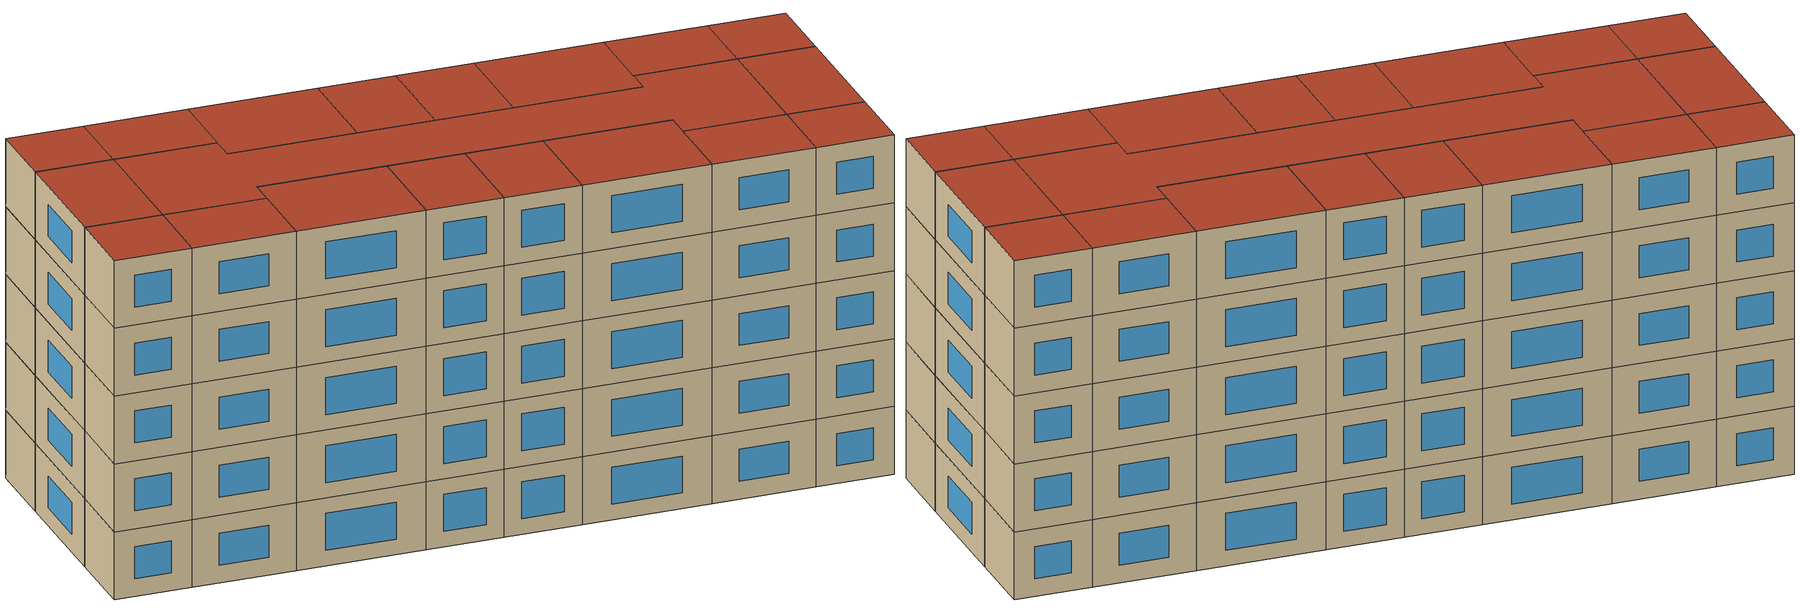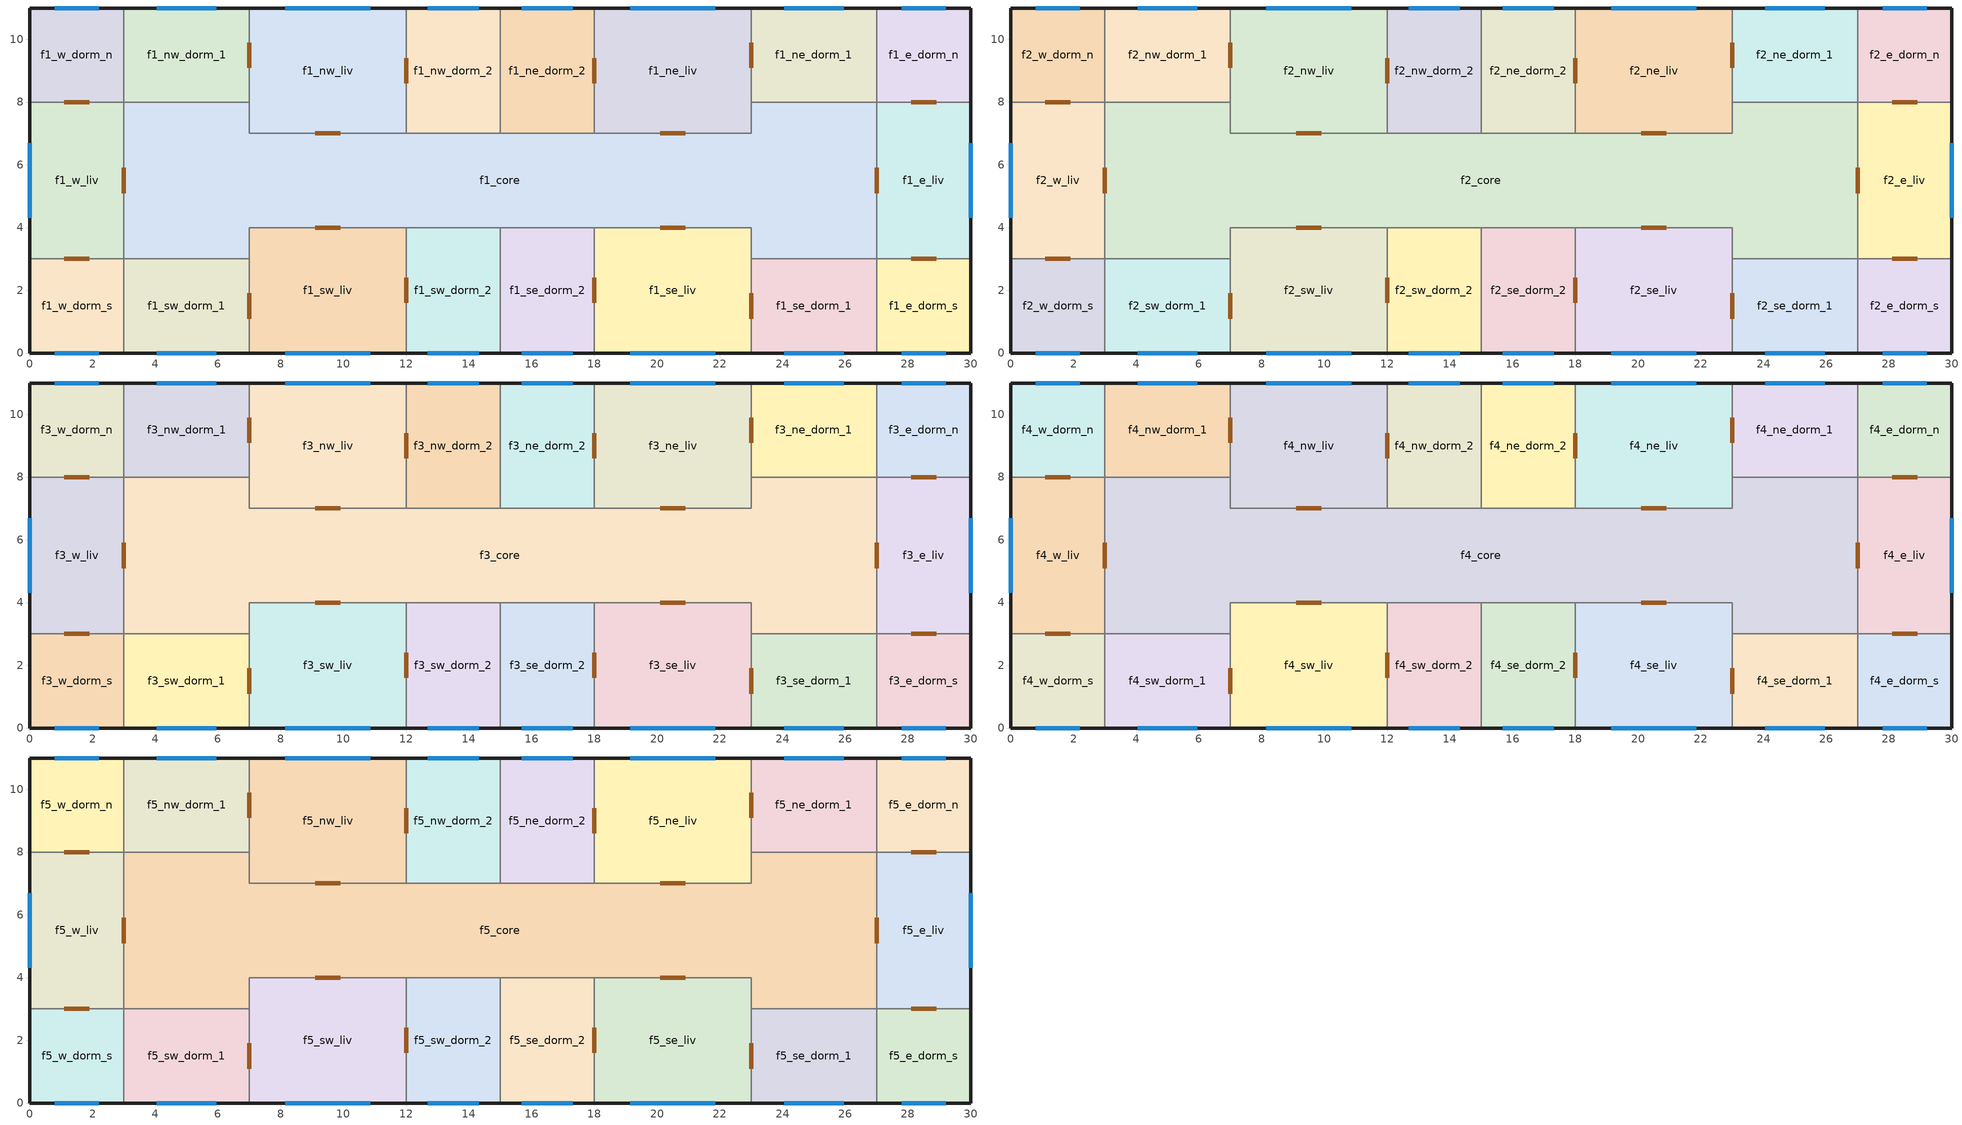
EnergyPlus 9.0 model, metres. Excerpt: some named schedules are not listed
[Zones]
f1_e_dorm_n
 floor othersideconditionsmodel (floor): 30,11 30,8 27,8 27,11 z0
 wall outside (ext_wall): 30,8 30,11 27,11 z0:2.7
 wall to f1_e_liv (int_wall): 27,8 30,8 z0:2.7
 wall to f1_ne_dorm_1 (int_wall): 27,11 27,8 z0:2.7
 window (simple_window): 29.2,11 27.8,11 z0.71:1.99
 door inside (door_3cm): 28.1,8 28.9,8 z0:2.1
f1_e_dorm_s
 floor othersideconditionsmodel (floor): 30,3 30,0 27,0 27,3 z0
 wall outside (ext_wall): 27,0 30,0 30,3 z0:2.7
 wall to f1_e_liv (int_wall): 30,3 27,3 z0:2.7
 wall to f1_se_dorm_1 (int_wall): 27,3 27,0 z0:2.7
 window (simple_window): 27.8,0 29.2,0 z0.71:1.99
 door inside (door_3cm): 28.9,3 28.1,3 z0:2.1
f1_e_liv
 floor othersideconditionsmodel (floor): 30,8 30,3 27,3 27,8 z0
 wall outside (ext_wall): 30,3 30,8 z0:2.7
 wall to f1_core (int_wall): 27,8 27,3 z0:2.7
 window (simple_window): 30,4.32 30,6.68 z0.71:1.99
 door inside (door_3cm): 27,5.9 27,5.1 z0:2.1
f1_ne_dorm_1
 floor othersideconditionsmodel (floor): 27,11 27,8 23,8 23,11 z0
 wall outside (ext_wall): 27,11 23,11 z0:2.7
 wall to f1_core (int_wall): 23,8 27,8 z0:2.7
 wall to f1_ne_liv (int_wall): 23,11 23,8 z0:2.7
 window (simple_window): 25.95,11 24.05,11 z0.71:1.99
 door inside (door_3cm): 23,9.9 23,9.1 z0:2.1
f1_ne_dorm_2
 floor othersideconditionsmodel (floor): 18,11 18,7 15,7 15,11 z0
 wall outside (ext_wall): 18,11 15,11 z0:2.7
 wall to f1_ne_liv (int_wall): 18,7 18,11 z0:2.7
 wall to f1_core (int_wall): 15,7 18,7 z0:2.7
 wall to f1_nw_dorm_2 (int_wall): 15,11 15,7 z0:2.7
 window (simple_window): 17.32,11 15.69,11 z0.61:2.08
 door inside (door_3cm): 18,8.6 18,9.4 z0:2.1
f1_ne_liv
 floor othersideconditionsmodel (floor): 23,11 23,7 18,7 18,11 z0
 wall outside (ext_wall): 23,11 18,11 z0:2.7
 wall to f1_core (int_wall): 18,7 23,7 23,8 z0:2.7
 window (simple_window): 21.86,11 19.14,11 z0.61:2.08
 door inside (door_3cm): 20.1,7 20.9,7 z0:2.1
f1_nw_dorm_2
 floor othersideconditionsmodel (floor): 15,11 15,7 12,7 12,11 z0
 wall outside (ext_wall): 15,11 12,11 z0:2.7
 wall to f1_core (int_wall): 12,7 15,7 z0:2.7
 wall to f1_nw_liv (int_wall): 12,11 12,7 z0:2.7
 window (simple_window): 14.31,11 12.69,11 z0.61:2.08
 door inside (door_3cm): 12,9.4 12,8.6 z0:2.1
f1_nw_dorm_1
 floor othersideconditionsmodel (floor): 7,11 7,8 3,8 3,11 z0
 wall outside (ext_wall): 7,11 3,11 z0:2.7
 wall to f1_nw_liv (int_wall): 7,8 7,11 z0:2.7
 wall to f1_core (int_wall): 3,8 7,8 z0:2.7
 wall to f1_w_dorm_n (int_wall): 3,11 3,8 z0:2.7
 window (simple_window): 5.95,11 4.05,11 z0.71:1.99
 door inside (door_3cm): 7,9.1 7,9.9 z0:2.1
f1_nw_liv
 floor othersideconditionsmodel (floor): 12,11 12,7 7,7 7,11 z0
 wall outside (ext_wall): 12,11 7,11 z0:2.7
 wall to f1_core (int_wall): 7,8 7,7 12,7 z0:2.7
 window (simple_window): 10.86,11 8.14,11 z0.61:2.08
 door inside (door_3cm): 9.1,7 9.9,7 z0:2.1
f1_se_dorm_1
 floor othersideconditionsmodel (floor): 27,3 27,0 23,0 23,3 z0
 wall outside (ext_wall): 23,0 27,0 z0:2.7
 wall to f1_core (int_wall): 27,3 23,3 z0:2.7
 wall to f1_se_liv (int_wall): 23,3 23,0 z0:2.7
 window (simple_window): 24.05,0 25.95,0 z0.71:1.99
 door inside (door_3cm): 23,1.9 23,1.1 z0:2.1
f1_se_dorm_2
 floor othersideconditionsmodel (floor): 18,4 18,0 15,0 15,4 z0
 wall outside (ext_wall): 15,0 18,0 z0:2.7
 wall to f1_se_liv (int_wall): 18,0 18,4 z0:2.7
 wall to f1_core (int_wall): 18,4 15,4 z0:2.7
 wall to f1_sw_dorm_2 (int_wall): 15,4 15,0 z0:2.7
 window (simple_window): 15.69,0 17.32,0 z0.61:2.08
 door inside (door_3cm): 18,1.6 18,2.4 z0:2.1
f1_se_liv
 floor othersideconditionsmodel (floor): 23,4 23,0 18,0 18,4 z0
 wall outside (ext_wall): 18,0 23,0 z0:2.7
 wall to f1_core (int_wall): 23,3 23,4 18,4 z0:2.7
 window (simple_window): 19.14,0 21.86,0 z0.61:2.08
 door inside (door_3cm): 20.9,4 20.1,4 z0:2.1
f1_sw_dorm_2
 floor othersideconditionsmodel (floor): 15,4 15,0 12,0 12,4 z0
 wall outside (ext_wall): 12,0 15,0 z0:2.7
 wall to f1_core (int_wall): 15,4 12,4 z0:2.7
 wall to f1_sw_liv (int_wall): 12,4 12,0 z0:2.7
 window (simple_window): 12.69,0 14.31,0 z0.61:2.08
 door inside (door_3cm): 12,2.4 12,1.6 z0:2.1
f1_sw_dorm_1
 floor othersideconditionsmodel (floor): 7,3 7,0 3,0 3,3 z0
 wall outside (ext_wall): 3,0 7,0 z0:2.7
 wall to f1_sw_liv (int_wall): 7,0 7,3 z0:2.7
 wall to f1_core (int_wall): 7,3 3,3 z0:2.7
 wall to f1_w_dorm_s (int_wall): 3,3 3,0 z0:2.7
 window (simple_window): 4.05,0 5.95,0 z0.71:1.99
 door inside (door_3cm): 7,1.1 7,1.9 z0:2.1
f1_sw_liv
 floor othersideconditionsmodel (floor): 12,4 12,0 7,0 7,4 z0
 wall outside (ext_wall): 7,0 12,0 z0:2.7
 wall to f1_core (int_wall): 12,4 7,4 7,3 z0:2.7
 window (simple_window): 8.14,0 10.86,0 z0.61:2.08
 door inside (door_3cm): 9.9,4 9.1,4 z0:2.1
f1_w_dorm_n
 floor othersideconditionsmodel (floor): 3,11 3,8 0,8 0,11 z0
 wall outside (ext_wall): 3,11 0,11 0,8 z0:2.7
 wall to f1_w_liv (int_wall): 0,8 3,8 z0:2.7
 window (simple_window): 2.21,11 0.8,11 z0.71:1.99
 door inside (door_3cm): 1.1,8 1.9,8 z0:2.1
f1_w_dorm_s
 floor othersideconditionsmodel (floor): 3,3 3,0 0,0 0,3 z0
 wall outside (ext_wall): 0,3 0,0 3,0 z0:2.7
 wall to f1_w_liv (int_wall): 3,3 0,3 z0:2.7
 window (simple_window): 0.8,0 2.21,0 z0.71:1.99
 door inside (door_3cm): 1.9,3 1.1,3 z0:2.1
f1_w_liv
 floor othersideconditionsmodel (floor): 3,8 3,3 0,3 0,8 z0
 wall outside (ext_wall): 0,8 0,3 z0:2.7
 wall to f1_core (int_wall): 3,3 3,8 z0:2.7
 window (simple_window): 0,6.68 0,4.32 z0.71:1.99
 door inside (door_3cm): 3,5.1 3,5.9 z0:2.1
f1_core
 floor othersideconditionsmodel (floor): 27,8 27,3 23,3 23,4 7,4 7,3 3,3 3,8 7,8 7,7 23,7 23,8 z0
f2_e_dorm_n
 floor to f1_e_dorm_n (floor): 30,11 30,8 27,8 27,11 z2.7
 wall outside (ext_wall): 30,8 30,11 27,11 z2.7:5.4
 wall to f2_e_liv (int_wall): 27,8 30,8 z2.7:5.4
 wall to f2_ne_dorm_1 (int_wall): 27,11 27,8 z2.7:5.4
 window (simple_window): 29.2,11 27.8,11 z3.42:4.69
 door inside (door_3cm): 28.1,8 28.9,8 z2.7:4.8
f2_e_dorm_s
 floor to f1_e_dorm_s (floor): 30,3 30,0 27,0 27,3 z2.7
 wall outside (ext_wall): 27,0 30,0 30,3 z2.7:5.4
 wall to f2_e_liv (int_wall): 30,3 27,3 z2.7:5.4
 wall to f2_se_dorm_1 (int_wall): 27,3 27,0 z2.7:5.4
 window (simple_window): 27.8,0 29.2,0 z3.42:4.69
 door inside (door_3cm): 28.9,3 28.1,3 z2.7:4.8
f2_e_liv
 floor to f1_e_liv (floor): 30,8 30,3 27,3 27,8 z2.7
 wall outside (ext_wall): 30,3 30,8 z2.7:5.4
 wall to f2_core (int_wall): 27,8 27,3 z2.7:5.4
 window (simple_window): 30,4.32 30,6.68 z3.42:4.69
 door inside (door_3cm): 27,5.9 27,5.1 z2.7:4.8
f2_ne_dorm_1
 floor to f1_ne_dorm_1 (floor): 27,11 27,8 23,8 23,11 z2.7
 wall outside (ext_wall): 27,11 23,11 z2.7:5.4
 wall to f2_core (int_wall): 23,8 27,8 z2.7:5.4
 wall to f2_ne_liv (int_wall): 23,11 23,8 z2.7:5.4
 window (simple_window): 25.95,11 24.05,11 z3.42:4.69
 door inside (door_3cm): 23,9.9 23,9.1 z2.7:4.8
f2_ne_dorm_2
 floor to f1_ne_dorm_2 (floor): 18,11 18,7 15,7 15,11 z2.7
 wall outside (ext_wall): 18,11 15,11 z2.7:5.4
 wall to f2_ne_liv (int_wall): 18,7 18,11 z2.7:5.4
 wall to f2_core (int_wall): 15,7 18,7 z2.7:5.4
 wall to f2_nw_dorm_2 (int_wall): 15,11 15,7 z2.7:5.4
 window (simple_window): 17.32,11 15.69,11 z3.32:4.79
 door inside (door_3cm): 18,8.6 18,9.4 z2.7:4.8
f2_ne_liv
 floor to f1_ne_liv (floor): 23,11 23,7 18,7 18,11 z2.7
 wall outside (ext_wall): 23,11 18,11 z2.7:5.4
 wall to f2_core (int_wall): 18,7 23,7 23,8 z2.7:5.4
 window (simple_window): 21.86,11 19.14,11 z3.32:4.79
 door inside (door_3cm): 20.1,7 20.9,7 z2.7:4.8
f2_nw_dorm_2
 floor to f1_nw_dorm_2 (floor): 15,11 15,7 12,7 12,11 z2.7
 wall outside (ext_wall): 15,11 12,11 z2.7:5.4
 wall to f2_core (int_wall): 12,7 15,7 z2.7:5.4
 wall to f2_nw_liv (int_wall): 12,11 12,7 z2.7:5.4
 window (simple_window): 14.31,11 12.69,11 z3.32:4.79
 door inside (door_3cm): 12,9.4 12,8.6 z2.7:4.8
f2_nw_dorm_1
 floor to f1_nw_dorm_1 (floor): 7,11 7,8 3,8 3,11 z2.7
 wall outside (ext_wall): 7,11 3,11 z2.7:5.4
 wall to f2_nw_liv (int_wall): 7,8 7,11 z2.7:5.4
 wall to f2_core (int_wall): 3,8 7,8 z2.7:5.4
 wall to f2_w_dorm_n (int_wall): 3,11 3,8 z2.7:5.4
 window (simple_window): 5.95,11 4.05,11 z3.42:4.69
 door inside (door_3cm): 7,9.1 7,9.9 z2.7:4.8
f2_nw_liv
 floor to f1_nw_liv (floor): 12,11 12,7 7,7 7,11 z2.7
 wall outside (ext_wall): 12,11 7,11 z2.7:5.4
 wall to f2_core (int_wall): 7,8 7,7 12,7 z2.7:5.4
 window (simple_window): 10.86,11 8.14,11 z3.32:4.79
 door inside (door_3cm): 9.1,7 9.9,7 z2.7:4.8
f2_se_dorm_1
 floor to f1_se_dorm_1 (floor): 27,3 27,0 23,0 23,3 z2.7
 wall outside (ext_wall): 23,0 27,0 z2.7:5.4
 wall to f2_core (int_wall): 27,3 23,3 z2.7:5.4
 wall to f2_se_liv (int_wall): 23,3 23,0 z2.7:5.4
 window (simple_window): 24.05,0 25.95,0 z3.42:4.69
 door inside (door_3cm): 23,1.9 23,1.1 z2.7:4.8
f2_se_dorm_2
 floor to f1_se_dorm_2 (floor): 18,4 18,0 15,0 15,4 z2.7
 wall outside (ext_wall): 15,0 18,0 z2.7:5.4
 wall to f2_se_liv (int_wall): 18,0 18,4 z2.7:5.4
 wall to f2_core (int_wall): 18,4 15,4 z2.7:5.4
 wall to f2_sw_dorm_2 (int_wall): 15,4 15,0 z2.7:5.4
 window (simple_window): 15.69,0 17.32,0 z3.32:4.79
 door inside (door_3cm): 18,1.6 18,2.4 z2.7:4.8
f2_se_liv
 floor to f1_se_liv (floor): 23,4 23,0 18,0 18,4 z2.7
 wall outside (ext_wall): 18,0 23,0 z2.7:5.4
 wall to f2_core (int_wall): 23,3 23,4 18,4 z2.7:5.4
 window (simple_window): 19.14,0 21.86,0 z3.32:4.79
 door inside (door_3cm): 20.9,4 20.1,4 z2.7:4.8
f2_sw_dorm_2
 floor to f1_sw_dorm_2 (floor): 15,4 15,0 12,0 12,4 z2.7
 wall outside (ext_wall): 12,0 15,0 z2.7:5.4
 wall to f2_core (int_wall): 15,4 12,4 z2.7:5.4
 wall to f2_sw_liv (int_wall): 12,4 12,0 z2.7:5.4
 window (simple_window): 12.69,0 14.31,0 z3.32:4.79
 door inside (door_3cm): 12,2.4 12,1.6 z2.7:4.8
f2_sw_dorm_1
 floor to f1_sw_dorm_1 (floor): 7,3 7,0 3,0 3,3 z2.7
 wall outside (ext_wall): 3,0 7,0 z2.7:5.4
 wall to f2_sw_liv (int_wall): 7,0 7,3 z2.7:5.4
 wall to f2_core (int_wall): 7,3 3,3 z2.7:5.4
 wall to f2_w_dorm_s (int_wall): 3,3 3,0 z2.7:5.4
 window (simple_window): 4.05,0 5.95,0 z3.42:4.69
 door inside (door_3cm): 7,1.1 7,1.9 z2.7:4.8
f2_sw_liv
 floor to f1_sw_liv (floor): 12,4 12,0 7,0 7,4 z2.7
 wall outside (ext_wall): 7,0 12,0 z2.7:5.4
 wall to f2_core (int_wall): 12,4 7,4 7,3 z2.7:5.4
 window (simple_window): 8.14,0 10.86,0 z3.32:4.79
 door inside (door_3cm): 9.9,4 9.1,4 z2.7:4.8
f2_w_dorm_n
 floor to f1_w_dorm_n (floor): 3,11 3,8 0,8 0,11 z2.7
 wall outside (ext_wall): 3,11 0,11 0,8 z2.7:5.4
 wall to f2_w_liv (int_wall): 0,8 3,8 z2.7:5.4
 window (simple_window): 2.21,11 0.8,11 z3.42:4.69
 door inside (door_3cm): 1.1,8 1.9,8 z2.7:4.8
f2_w_dorm_s
 floor to f1_w_dorm_s (floor): 3,3 3,0 0,0 0,3 z2.7
 wall outside (ext_wall): 0,3 0,0 3,0 z2.7:5.4
 wall to f2_w_liv (int_wall): 3,3 0,3 z2.7:5.4
 window (simple_window): 0.8,0 2.21,0 z3.42:4.69
 door inside (door_3cm): 1.9,3 1.1,3 z2.7:4.8
f2_w_liv
 floor to f1_w_liv (floor): 3,8 3,3 0,3 0,8 z2.7
 wall outside (ext_wall): 0,8 0,3 z2.7:5.4
 wall to f2_core (int_wall): 3,3 3,8 z2.7:5.4
 window (simple_window): 0,6.68 0,4.32 z3.42:4.69
 door inside (door_3cm): 3,5.1 3,5.9 z2.7:4.8
f2_core
 floor to f1_core (floor): 27,8 27,3 23,3 23,4 7,4 7,3 3,3 3,8 7,8 7,7 23,7 23,8 z2.7
f3_e_dorm_n
 floor to f2_e_dorm_n (floor): 30,11 30,8 27,8 27,11 z5.4
 wall outside (ext_wall): 30,8 30,11 27,11 z5.4:8.1
 wall to f3_e_liv (int_wall): 27,8 30,8 z5.4:8.1
 wall to f3_ne_dorm_1 (int_wall): 27,11 27,8 z5.4:8.1
 window (simple_window): 29.2,11 27.8,11 z6.12:7.39
 door inside (door_3cm): 28.1,8 28.9,8 z5.4:7.5
f3_e_dorm_s
 floor to f2_e_dorm_s (floor): 30,3 30,0 27,0 27,3 z5.4
 wall outside (ext_wall): 27,0 30,0 30,3 z5.4:8.1
 wall to f3_e_liv (int_wall): 30,3 27,3 z5.4:8.1
 wall to f3_se_dorm_1 (int_wall): 27,3 27,0 z5.4:8.1
 window (simple_window): 27.8,0 29.2,0 z6.12:7.39
 door inside (door_3cm): 28.9,3 28.1,3 z5.4:7.5
f3_e_liv
 floor to f2_e_liv (floor): 30,8 30,3 27,3 27,8 z5.4
 wall outside (ext_wall): 30,3 30,8 z5.4:8.1
 wall to f3_core (int_wall): 27,8 27,3 z5.4:8.1
 window (simple_window): 30,4.32 30,6.68 z6.12:7.39
 door inside (door_3cm): 27,5.9 27,5.1 z5.4:7.5
f3_ne_dorm_1
 floor to f2_ne_dorm_1 (floor): 27,11 27,8 23,8 23,11 z5.4
 wall outside (ext_wall): 27,11 23,11 z5.4:8.1
 wall to f3_core (int_wall): 23,8 27,8 z5.4:8.1
 wall to f3_ne_liv (int_wall): 23,11 23,8 z5.4:8.1
 window (simple_window): 25.95,11 24.05,11 z6.12:7.39
 door inside (door_3cm): 23,9.9 23,9.1 z5.4:7.5
f3_ne_dorm_2
 floor to f2_ne_dorm_2 (floor): 18,11 18,7 15,7 15,11 z5.4
 wall outside (ext_wall): 18,11 15,11 z5.4:8.1
 wall to f3_ne_liv (int_wall): 18,7 18,11 z5.4:8.1
 wall to f3_core (int_wall): 15,7 18,7 z5.4:8.1
 wall to f3_nw_dorm_2 (int_wall): 15,11 15,7 z5.4:8.1
 window (simple_window): 17.32,11 15.69,11 z6.02:7.49
 door inside (door_3cm): 18,8.6 18,9.4 z5.4:7.5
f3_ne_liv
 floor to f2_ne_liv (floor): 23,11 23,7 18,7 18,11 z5.4
 wall outside (ext_wall): 23,11 18,11 z5.4:8.1
 wall to f3_core (int_wall): 18,7 23,7 23,8 z5.4:8.1
 window (simple_window): 21.86,11 19.14,11 z6.02:7.49
 door inside (door_3cm): 20.1,7 20.9,7 z5.4:7.5
f3_nw_dorm_2
 floor to f2_nw_dorm_2 (floor): 15,11 15,7 12,7 12,11 z5.4
 wall outside (ext_wall): 15,11 12,11 z5.4:8.1
 wall to f3_core (int_wall): 12,7 15,7 z5.4:8.1
 wall to f3_nw_liv (int_wall): 12,11 12,7 z5.4:8.1
 window (simple_window): 14.31,11 12.69,11 z6.02:7.49
 door inside (door_3cm): 12,9.4 12,8.6 z5.4:7.5
f3_nw_dorm_1
 floor to f2_nw_dorm_1 (floor): 7,11 7,8 3,8 3,11 z5.4
 wall outside (ext_wall): 7,11 3,11 z5.4:8.1
 wall to f3_nw_liv (int_wall): 7,8 7,11 z5.4:8.1
 wall to f3_core (int_wall): 3,8 7,8 z5.4:8.1
 wall to f3_w_dorm_n (int_wall): 3,11 3,8 z5.4:8.1
 window (simple_window): 5.95,11 4.05,11 z6.12:7.39
 door inside (door_3cm): 7,9.1 7,9.9 z5.4:7.5
f3_nw_liv
 floor to f2_nw_liv (floor): 12,11 12,7 7,7 7,11 z5.4
 wall outside (ext_wall): 12,11 7,11 z5.4:8.1
 wall to f3_core (int_wall): 7,8 7,7 12,7 z5.4:8.1
 window (simple_window): 10.86,11 8.14,11 z6.02:7.49
 door inside (door_3cm): 9.1,7 9.9,7 z5.4:7.5
f3_se_dorm_1
 floor to f2_se_dorm_1 (floor): 27,3 27,0 23,0 23,3 z5.4
 wall outside (ext_wall): 23,0 27,0 z5.4:8.1
 wall to f3_core (int_wall): 27,3 23,3 z5.4:8.1
 wall to f3_se_liv (int_wall): 23,3 23,0 z5.4:8.1
 window (simple_window): 24.05,0 25.95,0 z6.12:7.39
 door inside (door_3cm): 23,1.9 23,1.1 z5.4:7.5
f3_se_dorm_2
 floor to f2_se_dorm_2 (floor): 18,4 18,0 15,0 15,4 z5.4
 wall outside (ext_wall): 15,0 18,0 z5.4:8.1
 wall to f3_se_liv (int_wall): 18,0 18,4 z5.4:8.1
 wall to f3_core (int_wall): 18,4 15,4 z5.4:8.1
 wall to f3_sw_dorm_2 (int_wall): 15,4 15,0 z5.4:8.1
 window (simple_window): 15.69,0 17.32,0 z6.02:7.49
 door inside (door_3cm): 18,1.6 18,2.4 z5.4:7.5
f3_se_liv
 floor to f2_se_liv (floor): 23,4 23,0 18,0 18,4 z5.4
 wall outside (ext_wall): 18,0 23,0 z5.4:8.1
 wall to f3_core (int_wall): 23,3 23,4 18,4 z5.4:8.1
 window (simple_window): 19.14,0 21.86,0 z6.02:7.49
 door inside (door_3cm): 20.9,4 20.1,4 z5.4:7.5
f3_sw_dorm_2
 floor to f2_sw_dorm_2 (floor): 15,4 15,0 12,0 12,4 z5.4
 wall outside (ext_wall): 12,0 15,0 z5.4:8.1
 wall to f3_core (int_wall): 15,4 12,4 z5.4:8.1
 wall to f3_sw_liv (int_wall): 12,4 12,0 z5.4:8.1
 window (simple_window): 12.69,0 14.31,0 z6.02:7.49
 door inside (door_3cm): 12,2.4 12,1.6 z5.4:7.5
f3_sw_dorm_1
 floor to f2_sw_dorm_1 (floor): 7,3 7,0 3,0 3,3 z5.4
 wall outside (ext_wall): 3,0 7,0 z5.4:8.1
 wall to f3_sw_liv (int_wall): 7,0 7,3 z5.4:8.1
 wall to f3_core (int_wall): 7,3 3,3 z5.4:8.1
 wall to f3_w_dorm_s (int_wall): 3,3 3,0 z5.4:8.1
 window (simple_window): 4.05,0 5.95,0 z6.12:7.39
 door inside (door_3cm): 7,1.1 7,1.9 z5.4:7.5
f3_sw_liv
 floor to f2_sw_liv (floor): 12,4 12,0 7,0 7,4 z5.4
 wall outside (ext_wall): 7,0 12,0 z5.4:8.1
 wall to f3_core (int_wall): 12,4 7,4 7,3 z5.4:8.1
 window (simple_window): 8.14,0 10.86,0 z6.02:7.49
 door inside (door_3cm): 9.9,4 9.1,4 z5.4:7.5
f3_w_dorm_n
 floor to f2_w_dorm_n (floor): 3,11 3,8 0,8 0,11 z5.4
 wall outside (ext_wall): 3,11 0,11 0,8 z5.4:8.1
 wall to f3_w_liv (int_wall): 0,8 3,8 z5.4:8.1
 window (simple_window): 2.21,11 0.8,11 z6.12:7.39
 door inside (door_3cm): 1.1,8 1.9,8 z5.4:7.5
f3_w_dorm_s
 floor to f2_w_dorm_s (floor): 3,3 3,0 0,0 0,3 z5.4
 wall outside (ext_wall): 0,3 0,0 3,0 z5.4:8.1
 wall to f3_w_liv (int_wall): 3,3 0,3 z5.4:8.1
 window (simple_window): 0.8,0 2.21,0 z6.12:7.39
 door inside (door_3cm): 1.9,3 1.1,3 z5.4:7.5
f3_w_liv
 floor to f2_w_liv (floor): 3,8 3,3 0,3 0,8 z5.4
 wall outside (ext_wall): 0,8 0,3 z5.4:8.1
 wall to f3_core (int_wall): 3,3 3,8 z5.4:8.1
 window (simple_window): 0,6.68 0,4.32 z6.12:7.39
 door inside (door_3cm): 3,5.1 3,5.9 z5.4:7.5
f3_core
 floor to f2_core (floor): 27,8 27,3 23,3 23,4 7,4 7,3 3,3 3,8 7,8 7,7 23,7 23,8 z5.4
f4_e_dorm_n
 floor to f3_e_dorm_n (floor): 30,11 30,8 27,8 27,11 z8.1
 wall outside (ext_wall): 30,8 30,11 27,11 z8.1:10.8
 wall to f4_e_liv (int_wall): 27,8 30,8 z8.1:10.8
 wall to f4_ne_dorm_1 (int_wall): 27,11 27,8 z8.1:10.8
 window (simple_window): 29.2,11 27.8,11 z8.81:10.08
 door inside (door_3cm): 28.1,8 28.9,8 z8.1:10.2
f4_e_dorm_s
 floor to f3_e_dorm_s (floor): 30,3 30,0 27,0 27,3 z8.1
 wall outside (ext_wall): 27,0 30,0 30,3 z8.1:10.8
 wall to f4_e_liv (int_wall): 30,3 27,3 z8.1:10.8
 wall to f4_se_dorm_1 (int_wall): 27,3 27,0 z8.1:10.8
 window (simple_window): 27.8,0 29.2,0 z8.81:10.08
 door inside (door_3cm): 28.9,3 28.1,3 z8.1:10.2
f4_e_liv
 floor to f3_e_liv (floor): 30,8 30,3 27,3 27,8 z8.1
 wall outside (ext_wall): 30,3 30,8 z8.1:10.8
 wall to f4_core (int_wall): 27,8 27,3 z8.1:10.8
 window (simple_window): 30,4.32 30,6.68 z8.81:10.08
 door inside (door_3cm): 27,5.9 27,5.1 z8.1:10.2
f4_ne_dorm_1
 floor to f3_ne_dorm_1 (floor): 27,11 27,8 23,8 23,11 z8.1
 wall outside (ext_wall): 27,11 23,11 z8.1:10.8
 wall to f4_core (int_wall): 23,8 27,8 z8.1:10.8
 wall to f4_ne_liv (int_wall): 23,11 23,8 z8.1:10.8
 window (simple_window): 25.95,11 24.05,11 z8.81:10.08
 door inside (door_3cm): 23,9.9 23,9.1 z8.1:10.2
f4_ne_dorm_2
 floor to f3_ne_dorm_2 (floor): 18,11 18,7 15,7 15,11 z8.1
 wall outside (ext_wall): 18,11 15,11 z8.1:10.8
 wall to f4_ne_liv (int_wall): 18,7 18,11 z8.1:10.8
 wall to f4_core (int_wall): 15,7 18,7 z8.1:10.8
 wall to f4_nw_dorm_2 (int_wall): 15,11 15,7 z8.1:10.8
 window (simple_window): 17.32,11 15.69,11 z8.71:10.18
 door inside (door_3cm): 18,8.6 18,9.4 z8.1:10.2
f4_ne_liv
 floor to f3_ne_liv (floor): 23,11 23,7 18,7 18,11 z8.1
 wall outside (ext_wall): 23,11 18,11 z8.1:10.8
 wall to f4_core (int_wall): 18,7 23,7 23,8 z8.1:10.8
 window (simple_window): 21.86,11 19.14,11 z8.71:10.18
 door inside (door_3cm): 20.1,7 20.9,7 z8.1:10.2
f4_nw_dorm_2
 floor to f3_nw_dorm_2 (floor): 15,11 15,7 12,7 12,11 z8.1
 wall outside (ext_wall): 15,11 12,11 z8.1:10.8
 wall to f4_core (int_wall): 12,7 15,7 z8.1:10.8
 wall to f4_nw_liv (int_wall): 12,11 12,7 z8.1:10.8
 window (simple_window): 14.31,11 12.69,11 z8.71:10.18
 door inside (door_3cm): 12,9.4 12,8.6 z8.1:10.2
f4_nw_dorm_1
 floor to f3_nw_dorm_1 (floor): 7,11 7,8 3,8 3,11 z8.1
 wall outside (ext_wall): 7,11 3,11 z8.1:10.8
 wall to f4_nw_liv (int_wall): 7,8 7,11 z8.1:10.8
 wall to f4_core (int_wall): 3,8 7,8 z8.1:10.8
 wall to f4_w_dorm_n (int_wall): 3,11 3,8 z8.1:10.8
 window (simple_window): 5.95,11 4.05,11 z8.81:10.08
 door inside (door_3cm): 7,9.1 7,9.9 z8.1:10.2
f4_nw_liv
 floor to f3_nw_liv (floor): 12,11 12,7 7,7 7,11 z8.1
 wall outside (ext_wall): 12,11 7,11 z8.1:10.8
 wall to f4_core (int_wall): 7,8 7,7 12,7 z8.1:10.8
 window (simple_window): 10.86,11 8.14,11 z8.71:10.18
 door inside (door_3cm): 9.1,7 9.9,7 z8.1:10.2
f4_se_dorm_1
 floor to f3_se_dorm_1 (floor): 27,3 27,0 23,0 23,3 z8.1
 wall outside (ext_wall): 23,0 27,0 z8.1:10.8
 wall to f4_core (int_wall): 27,3 23,3 z8.1:10.8
 wall to f4_se_liv (int_wall): 23,3 23,0 z8.1:10.8
 window (simple_window): 24.05,0 25.95,0 z8.81:10.08
 door inside (door_3cm): 23,1.9 23,1.1 z8.1:10.2
f4_se_dorm_2
 floor to f3_se_dorm_2 (floor): 18,4 18,0 15,0 15,4 z8.1
 wall outside (ext_wall): 15,0 18,0 z8.1:10.8
 wall to f4_se_liv (int_wall): 18,0 18,4 z8.1:10.8
 wall to f4_core (int_wall): 18,4 15,4 z8.1:10.8
 wall to f4_sw_dorm_2 (int_wall): 15,4 15,0 z8.1:10.8
 window (simple_window): 15.69,0 17.32,0 z8.71:10.18
 door inside (door_3cm): 18,1.6 18,2.4 z8.1:10.2
f4_se_liv
 floor to f3_se_liv (floor): 23,4 23,0 18,0 18,4 z8.1
 wall outside (ext_wall): 18,0 23,0 z8.1:10.8
 wall to f4_core (int_wall): 23,3 23,4 18,4 z8.1:10.8
 window (simple_window): 19.14,0 21.86,0 z8.71:10.18
 door inside (door_3cm): 20.9,4 20.1,4 z8.1:10.2
f4_sw_dorm_2
 floor to f3_sw_dorm_2 (floor): 15,4 15,0 12,0 12,4 z8.1
 wall outside (ext_wall): 12,0 15,0 z8.1:10.8
 wall to f4_core (int_wall): 15,4 12,4 z8.1:10.8
 wall to f4_sw_liv (int_wall): 12,4 12,0 z8.1:10.8
 window (simple_window): 12.69,0 14.31,0 z8.71:10.18
 door inside (door_3cm): 12,2.4 12,1.6 z8.1:10.2
f4_sw_dorm_1
 floor to f3_sw_dorm_1 (floor): 7,3 7,0 3,0 3,3 z8.1
 wall outside (ext_wall): 3,0 7,0 z8.1:10.8
 wall to f4_sw_liv (int_wall): 7,0 7,3 z8.1:10.8
 wall to f4_core (int_wall): 7,3 3,3 z8.1:10.8
 wall to f4_w_dorm_s (int_wall): 3,3 3,0 z8.1:10.8
 window (simple_window): 4.05,0 5.95,0 z8.81:10.08
 door inside (door_3cm): 7,1.1 7,1.9 z8.1:10.2
f4_sw_liv
 floor to f3_sw_liv (floor): 12,4 12,0 7,0 7,4 z8.1
 wall outside (ext_wall): 7,0 12,0 z8.1:10.8
 wall to f4_core (int_wall): 12,4 7,4 7,3 z8.1:10.8
 window (simple_window): 8.14,0 10.86,0 z8.71:10.18
 door inside (door_3cm): 9.9,4 9.1,4 z8.1:10.2
f4_w_dorm_n
 floor to f3_w_dorm_n (floor): 3,11 3,8 0,8 0,11 z8.1
 wall outside (ext_wall): 3,11 0,11 0,8 z8.1:10.8
 wall to f4_w_liv (int_wall): 0,8 3,8 z8.1:10.8
 window (simple_window): 2.21,11 0.8,11 z8.81:10.08
 door inside (door_3cm): 1.1,8 1.9,8 z8.1:10.2
f4_w_dorm_s
 floor to f3_w_dorm_s (floor): 3,3 3,0 0,0 0,3 z8.1
 wall outside (ext_wall): 0,3 0,0 3,0 z8.1:10.8
 wall to f4_w_liv (int_wall): 3,3 0,3 z8.1:10.8
 window (simple_window): 0.8,0 2.21,0 z8.81:10.08
 door inside (door_3cm): 1.9,3 1.1,3 z8.1:10.2
f4_w_liv
 floor to f3_w_liv (floor): 3,8 3,3 0,3 0,8 z8.1
 wall outside (ext_wall): 0,8 0,3 z8.1:10.8
 wall to f4_core (int_wall): 3,3 3,8 z8.1:10.8
 window (simple_window): 0,6.68 0,4.32 z8.81:10.08
 door inside (door_3cm): 3,5.1 3,5.9 z8.1:10.2
f4_core
 floor to f3_core (floor): 27,8 27,3 23,3 23,4 7,4 7,3 3,3 3,8 7,8 7,7 23,7 23,8 z8.1
f5_e_dorm_n
 floor to f4_e_dorm_n (floor): 30,11 30,8 27,8 27,11 z10.8
 wall outside (ext_wall): 30,8 30,11 27,11 z10.8:13.5
 wall to f5_e_liv (int_wall): 27,8 30,8 z10.8:13.5
 wall to f5_ne_dorm_1 (int_wall): 27,11 27,8 z10.8:13.5
 window (simple_window): 29.2,11 27.8,11 z11.52:12.79
 door inside (door_3cm): 28.1,8 28.9,8 z10.8:12.9
 roof outside (roof): 27,11 27,8 30,8 30,11 z13.5
f5_e_dorm_s
 floor to f4_e_dorm_s (floor): 30,3 30,0 27,0 27,3 z10.8
 wall outside (ext_wall): 27,0 30,0 30,3 z10.8:13.5
 wall to f5_e_liv (int_wall): 30,3 27,3 z10.8:13.5
 wall to f5_se_dorm_1 (int_wall): 27,3 27,0 z10.8:13.5
 window (simple_window): 27.8,0 29.2,0 z11.52:12.79
 door inside (door_3cm): 28.9,3 28.1,3 z10.8:12.9
 roof outside (roof): 27,3 27,0 30,0 30,3 z13.5
f5_e_liv
 floor to f4_e_liv (floor): 30,8 30,3 27,3 27,8 z10.8
 wall outside (ext_wall): 30,3 30,8 z10.8:13.5
 wall to f5_core (int_wall): 27,8 27,3 z10.8:13.5
 window (simple_window): 30,4.32 30,6.68 z11.52:12.79
 door inside (door_3cm): 27,5.9 27,5.1 z10.8:12.9
 roof outside (roof): 27,8 27,3 30,3 30,8 z13.5
f5_ne_dorm_1
 floor to f4_ne_dorm_1 (floor): 27,11 27,8 23,8 23,11 z10.8
 wall outside (ext_wall): 27,11 23,11 z10.8:13.5
 wall to f5_core (int_wall): 23,8 27,8 z10.8:13.5
 wall to f5_ne_liv (int_wall): 23,11 23,8 z10.8:13.5
 window (simple_window): 25.95,11 24.05,11 z11.52:12.79
 door inside (door_3cm): 23,9.9 23,9.1 z10.8:12.9
 roof outside (roof): 23,11 23,8 27,8 27,11 z13.5
f5_ne_dorm_2
 floor to f4_ne_dorm_2 (floor): 18,11 18,7 15,7 15,11 z10.8
 wall outside (ext_wall): 18,11 15,11 z10.8:13.5
 wall to f5_ne_liv (int_wall): 18,7 18,11 z10.8:13.5
 wall to f5_core (int_wall): 15,7 18,7 z10.8:13.5
 wall to f5_nw_dorm_2 (int_wall): 15,11 15,7 z10.8:13.5
 window (simple_window): 17.32,11 15.69,11 z11.42:12.89
 door inside (door_3cm): 18,8.6 18,9.4 z10.8:12.9
 roof outside (roof): 15,11 15,7 18,7 18,11 z13.5
f5_ne_liv
 floor to f4_ne_liv (floor): 23,11 23,7 18,7 18,11 z10.8
 wall outside (ext_wall): 23,11 18,11 z10.8:13.5
 wall to f5_core (int_wall): 18,7 23,7 23,8 z10.8:13.5
 window (simple_window): 21.86,11 19.14,11 z11.42:12.89
 door inside (door_3cm): 20.1,7 20.9,7 z10.8:12.9
 roof outside (roof): 18,11 18,7 23,7 23,11 z13.5
f5_nw_dorm_2
 floor to f4_nw_dorm_2 (floor): 15,11 15,7 12,7 12,11 z10.8
 wall outside (ext_wall): 15,11 12,11 z10.8:13.5
 wall to f5_core (int_wall): 12,7 15,7 z10.8:13.5
 wall to f5_nw_liv (int_wall): 12,11 12,7 z10.8:13.5
 window (simple_window): 14.31,11 12.69,11 z11.42:12.89
 door inside (door_3cm): 12,9.4 12,8.6 z10.8:12.9
 roof outside (roof): 12,11 12,7 15,7 15,11 z13.5
f5_nw_dorm_1
 floor to f4_nw_dorm_1 (floor): 7,11 7,8 3,8 3,11 z10.8
 wall outside (ext_wall): 7,11 3,11 z10.8:13.5
 wall to f5_nw_liv (int_wall): 7,8 7,11 z10.8:13.5
 wall to f5_core (int_wall): 3,8 7,8 z10.8:13.5
 wall to f5_w_dorm_n (int_wall): 3,11 3,8 z10.8:13.5
 window (simple_window): 5.95,11 4.05,11 z11.52:12.79
 door inside (door_3cm): 7,9.1 7,9.9 z10.8:12.9
 roof outside (roof): 3,11 3,8 7,8 7,11 z13.5
f5_nw_liv
 floor to f4_nw_liv (floor): 12,11 12,7 7,7 7,11 z10.8
 wall outside (ext_wall): 12,11 7,11 z10.8:13.5
 wall to f5_core (int_wall): 7,8 7,7 12,7 z10.8:13.5
 window (simple_window): 10.86,11 8.14,11 z11.42:12.89
 door inside (door_3cm): 9.1,7 9.9,7 z10.8:12.9
 roof outside (roof): 7,11 7,7 12,7 12,11 z13.5
f5_se_dorm_1
 floor to f4_se_dorm_1 (floor): 27,3 27,0 23,0 23,3 z10.8
 wall outside (ext_wall): 23,0 27,0 z10.8:13.5
 wall to f5_core (int_wall): 27,3 23,3 z10.8:13.5
 wall to f5_se_liv (int_wall): 23,3 23,0 z10.8:13.5
 window (simple_window): 24.05,0 25.95,0 z11.52:12.79
 door inside (door_3cm): 23,1.9 23,1.1 z10.8:12.9
 roof outside (roof): 23,3 23,0 27,0 27,3 z13.5
f5_se_dorm_2
 floor to f4_se_dorm_2 (floor): 18,4 18,0 15,0 15,4 z10.8
 wall outside (ext_wall): 15,0 18,0 z10.8:13.5
 wall to f5_se_liv (int_wall): 18,0 18,4 z10.8:13.5
 wall to f5_core (int_wall): 18,4 15,4 z10.8:13.5
 wall to f5_sw_dorm_2 (int_wall): 15,4 15,0 z10.8:13.5
 window (simple_window): 15.69,0 17.32,0 z11.42:12.89
 door inside (door_3cm): 18,1.6 18,2.4 z10.8:12.9
 roof outside (roof): 15,4 15,0 18,0 18,4 z13.5
f5_se_liv
 floor to f4_se_liv (floor): 23,4 23,0 18,0 18,4 z10.8
 wall outside (ext_wall): 18,0 23,0 z10.8:13.5
 wall to f5_core (int_wall): 23,3 23,4 18,4 z10.8:13.5
 window (simple_window): 19.14,0 21.86,0 z11.42:12.89
 door inside (door_3cm): 20.9,4 20.1,4 z10.8:12.9
 roof outside (roof): 18,4 18,0 23,0 23,4 z13.5
f5_sw_dorm_2
 floor to f4_sw_dorm_2 (floor): 15,4 15,0 12,0 12,4 z10.8
 wall outside (ext_wall): 12,0 15,0 z10.8:13.5
 wall to f5_core (int_wall): 15,4 12,4 z10.8:13.5
 wall to f5_sw_liv (int_wall): 12,4 12,0 z10.8:13.5
 window (simple_window): 12.69,0 14.31,0 z11.42:12.89
 door inside (door_3cm): 12,2.4 12,1.6 z10.8:12.9
 roof outside (roof): 12,4 12,0 15,0 15,4 z13.5
f5_sw_dorm_1
 floor to f4_sw_dorm_1 (floor): 7,3 7,0 3,0 3,3 z10.8
 wall outside (ext_wall): 3,0 7,0 z10.8:13.5
 wall to f5_sw_liv (int_wall): 7,0 7,3 z10.8:13.5
 wall to f5_core (int_wall): 7,3 3,3 z10.8:13.5
 wall to f5_w_dorm_s (int_wall): 3,3 3,0 z10.8:13.5
 window (simple_window): 4.05,0 5.95,0 z11.52:12.79
 door inside (door_3cm): 7,1.1 7,1.9 z10.8:12.9
 roof outside (roof): 3,3 3,0 7,0 7,3 z13.5
f5_sw_liv
 floor to f4_sw_liv (floor): 12,4 12,0 7,0 7,4 z10.8
 wall outside (ext_wall): 7,0 12,0 z10.8:13.5
 wall to f5_core (int_wall): 12,4 7,4 7,3 z10.8:13.5
 window (simple_window): 8.14,0 10.86,0 z11.42:12.89
 door inside (door_3cm): 9.9,4 9.1,4 z10.8:12.9
 roof outside (roof): 7,4 7,0 12,0 12,4 z13.5
f5_w_dorm_n
 floor to f4_w_dorm_n (floor): 3,11 3,8 0,8 0,11 z10.8
 wall outside (ext_wall): 3,11 0,11 0,8 z10.8:13.5
 wall to f5_w_liv (int_wall): 0,8 3,8 z10.8:13.5
 window (simple_window): 2.21,11 0.8,11 z11.52:12.79
 door inside (door_3cm): 1.1,8 1.9,8 z10.8:12.9
 roof outside (roof): 0,11 0,8 3,8 3,11 z13.5
f5_w_dorm_s
 floor to f4_w_dorm_s (floor): 3,3 3,0 0,0 0,3 z10.8
 wall outside (ext_wall): 0,3 0,0 3,0 z10.8:13.5
 wall to f5_w_liv (int_wall): 3,3 0,3 z10.8:13.5
 window (simple_window): 0.8,0 2.21,0 z11.52:12.79
 door inside (door_3cm): 1.9,3 1.1,3 z10.8:12.9
 roof outside (roof): 0,3 0,0 3,0 3,3 z13.5
f5_w_liv
 floor to f4_w_liv (floor): 3,8 3,3 0,3 0,8 z10.8
 wall outside (ext_wall): 0,8 0,3 z10.8:13.5
 wall to f5_core (int_wall): 3,3 3,8 z10.8:13.5
 window (simple_window): 0,6.68 0,4.32 z11.52:12.79
 door inside (door_3cm): 3,5.1 3,5.9 z10.8:12.9
 roof outside (roof): 0,8 0,3 3,3 3,8 z13.5
f5_core
 floor to f4_core (floor): 27,8 27,3 23,3 23,4 7,4 7,3 3,3 3,8 7,8 7,7 23,7 23,8 z10.8
 roof outside (roof): 3,8 3,3 7,3 7,4 23,4 23,3 27,3 27,8 23,8 23,7 7,7 7,8 z13.5
[Building]
5_storey: Loads convergence tolerance value=0.04; Maximum number of warmup days=25; Minimum number of warmup days=6; North axis=0; Solar distribution=FullInteriorAndExteriorWithReflections; Temperature convergence tolerance value=0.4; Terrain=City
[Site:GroundDomain:Slab]
ground_domain: 1, 0.4, 1.6, 10, No, Full, 6, 5, Timestep, ground_coupled_oscm, OnGrade, 1250, 30, 50, 1500, 1.5, finite_diff, Site:GroundTemperature:Undisturbed:FiniteDifference, No
[Site:GroundTemperature:Undisturbed:FiniteDifference]
finite_diff: 0.4, 1250, 30, 50, 1500, 1.5
[Construction]
ext_wall: argamassa_externa, tijolo_9x19x19, camara_parede, tijolo_9x19x19, argamassa_interna
floor: impermeabilizacao, concreto_5cm, contrapiso, piso_ceramico
int_wall: argamassa_interna, tijolo_9x19x19, camara_parede, tijolo_9x19x19, argamassa_interna
door_3cm: porta_mad_int_3cm
roof: fibrocimento_telha, camara_cobertura, concreto_10cm
simple_window: vid_0.87
[Material] Thermal absorptance=0.9
Name | Conductivity | Density | Roughness | Solar absorptance | Specific heat | Thickness | Visible absorptance
argamassa_externa; argamassa_interna | 1.15 | 2000 | MediumRough | 0.5 | 1000 | 0.025 | 0.5
concreto_5cm | 1.75 | 2200 | MediumRough | 0.7 | 1000 | 0.05 | 0.7
concreto_10cm | 1.75 | 2200 | Rough | 0.5 | 1000 | 0.1 | 0.5
contrapiso | 1.15 | 2000 | MediumRough | 0.7 | 1000 | 0.02 | 0.7
fibrocimento_telha | 0.65 | 1700 | MediumRough | 0.5 | 840 | 0.008 | 0.5
impermeabilizacao | 0.23 | 1000 | Smooth | 0.7 | 920 | 0.0001 | 0.7
piso_ceramico | 1.05 | 2000 | Smooth | 0.7 | 920 | 0.0075 | 0.7
porta_mad_int_3cm | 0.15 | 650 | MediumSmooth | 0.5 | 2300 | 0.03 | 0.5
tijolo_9x19x19 | 0.9 | 1600 | Rough | 0.7 | 920 | 0.013 | 0.7
[Material:AirGap]
Name | Thermal resistance
camara_cobertura | 0.21
camara_parede | 0.17
[WindowMaterial:SimpleGlazingSystem]
vid_0.87: Solar heat gain coefficient=0.87; U factor=5.7
[Zone] Multiplier=1
f1_e_dorm_n; f1_e_dorm_s; f1_e_liv; f1_ne_dorm_1; f1_ne_dorm_2; f1_ne_liv; f1_nw_dorm_2; f1_nw_dorm_1; f1_nw_liv; f1_se_dorm_1; f1_se_dorm_2; f1_se_liv; f1_sw_dorm_2; f1_sw_dorm_1; f1_sw_liv; f1_w_dorm_n; f1_w_dorm_s; f1_w_liv; f2_e_dorm_n; f2_e_dorm_s; f2_e_liv; f2_ne_dorm_1; f2_ne_dorm_2; f2_ne_liv; f2_nw_dorm_2; f2_nw_dorm_1; f2_nw_liv; f2_se_dorm_1; f2_se_dorm_2; f2_se_liv; f2_sw_dorm_2; f2_sw_dorm_1; f2_sw_liv; f2_w_dorm_n; f2_w_dorm_s; f2_w_liv; f3_e_dorm_n; f3_e_dorm_s; f3_e_liv; f3_ne_dorm_1; f3_ne_dorm_2; f3_ne_liv; f3_nw_dorm_2; f3_nw_dorm_1; f3_nw_liv; f3_se_dorm_1; f3_se_dorm_2; f3_se_liv; f3_sw_dorm_2; f3_sw_dorm_1; f3_sw_liv; f3_w_dorm_n; f3_w_dorm_s; f3_w_liv; f4_e_dorm_n; f4_e_dorm_s; f4_e_liv; f4_ne_dorm_1; f4_ne_dorm_2; f4_ne_liv; f4_nw_dorm_2; f4_nw_dorm_1; f4_nw_liv; f4_se_dorm_1; f4_se_dorm_2; f4_se_liv; f4_sw_dorm_2; f4_sw_dorm_1; f4_sw_liv; f4_w_dorm_n; f4_w_dorm_s; f4_w_liv; f5_e_dorm_n; f5_e_dorm_s; f5_e_liv; f5_ne_dorm_1; f5_ne_dorm_2; f5_ne_liv; f5_nw_dorm_2; f5_nw_dorm_1; f5_nw_liv; f5_se_dorm_1; f5_se_dorm_2; f5_se_liv; f5_sw_dorm_2; f5_sw_dorm_1; f5_sw_liv; f5_w_dorm_n; f5_w_dorm_s; f5_w_liv; f1_core; f2_core; f3_core; f4_core; f5_core
[SurfaceProperty:OtherSideConditionsModel]
ground_coupled_oscm: Type of modeling=GroundCoupledSurface
[AirflowNetwork:MultiZone:Component:DetailedOpening] Discharge coefficient for opening factor 1=0.001; Discharge coefficient for opening factor 2=0.65; Extra crack length or height of pivoting axis=0; Height factor for opening factor 1=1; Height factor for opening factor 2=1; Number of sets of opening factor data=2; Opening factor 1=0; Opening factor 2=1; Start height factor for opening factor 1=0; Start height factor for opening factor 2=0; Type of rectangular large vertical opening lvo=NonPivoted; Width factor for opening factor 1=0
Name | Air mass flow coefficient when opening is closed | Air mass flow exponent when opening is closed | Width factor for opening factor 2
window_opening | 0.0003 | 0.63 | 0.45
door_opening | 0.0024 | 0.59 | 1
[AirflowNetwork:MultiZone:Surface] Window door opening factor or crack factor=1
Name | Leakage component | Surface | Ventilation control mode | Ventilation control zone temperature setpoint schedule | Venting availability schedule
afn_f1_w_liv_window_w | window_opening | f1_w_liv_window_w | Temperature | sch_window_behav | sch_afn_liv
afn_f1_w_dorm_s_window_s | window_opening | f1_w_dorm_s_window_s | Temperature | sch_window_behav | sch_afn_dorm
afn_f1_w_dorm_n_window_n | window_opening | f1_w_dorm_n_window_n | Temperature | sch_window_behav | sch_afn_dorm
afn_f1_sw_liv_window_s | window_opening | f1_sw_liv_window_s | Temperature | sch_window_behav | sch_afn_liv
afn_f1_sw_dorm_1_window_s | window_opening | f1_sw_dorm_1_window_s | Temperature | sch_window_behav | sch_afn_dorm
afn_f1_sw_dorm_2_window_s | window_opening | f1_sw_dorm_2_window_s | Temperature | sch_window_behav | sch_afn_dorm
afn_f1_e_liv_window_e | window_opening | f1_e_liv_window_e | Temperature | sch_window_behav | sch_afn_liv
afn_f1_e_dorm_n_window_n | window_opening | f1_e_dorm_n_window_n | Temperature | sch_window_behav | sch_afn_dorm
afn_f1_e_dorm_s_window_s | window_opening | f1_e_dorm_s_window_s | Temperature | sch_window_behav | sch_afn_dorm
afn_f1_se_liv_window_s | window_opening | f1_se_liv_window_s | Temperature | sch_window_behav | sch_afn_liv
afn_f1_se_dorm_2_window_s | window_opening | f1_se_dorm_2_window_s | Temperature | sch_window_behav | sch_afn_dorm
afn_f1_se_dorm_1_window_s | window_opening | f1_se_dorm_1_window_s | Temperature | sch_window_behav | sch_afn_dorm
afn_f1_ne_liv_window_n | window_opening | f1_ne_liv_window_n | Temperature | sch_window_behav | sch_afn_liv
afn_f1_ne_dorm_1_window_n | window_opening | f1_ne_dorm_1_window_n | Temperature | sch_window_behav | sch_afn_dorm
afn_f1_ne_dorm_2_window_n | window_opening | f1_ne_dorm_2_window_n | Temperature | sch_window_behav | sch_afn_dorm
afn_f1_nw_liv_window_n | window_opening | f1_nw_liv_window_n | Temperature | sch_window_behav | sch_afn_liv
afn_f1_nw_dorm_2_window_n | window_opening | f1_nw_dorm_2_window_n | Temperature | sch_window_behav | sch_afn_dorm
afn_f1_nw_dorm_1_window_n | window_opening | f1_nw_dorm_1_window_n | Temperature | sch_window_behav | sch_afn_dorm
afn_f1_sw_liv_door_w | door_opening | f1_sw_liv_door_w | Constant
afn_f1_sw_liv_door_e | door_opening | f1_sw_liv_door_e | Constant
afn_f1_se_liv_door_w | door_opening | f1_se_liv_door_w | Constant
afn_f1_se_liv_door_e | door_opening | f1_se_liv_door_e | Constant
afn_f1_e_liv_door_s | door_opening | f1_e_liv_door_s | Constant
afn_f1_e_liv_door_n | door_opening | f1_e_liv_door_n | Constant
afn_f1_ne_liv_door_e | door_opening | f1_ne_liv_door_e | Constant
afn_f1_ne_liv_door_w | door_opening | f1_ne_liv_door_w | Constant
afn_f1_nw_liv_door_e | door_opening | f1_nw_liv_door_e | Constant
afn_f1_nw_liv_door_w | door_opening | f1_nw_liv_door_w | Constant
afn_f1_w_liv_door_n | door_opening | f1_w_liv_door_n | Constant
afn_f1_w_liv_door_s | door_opening | f1_w_liv_door_s | Constant
afn_f1_core_door_s1 | door_opening | f1_core_door_s1 | NoVent
afn_f1_core_door_s2 | door_opening | f1_core_door_s2 | NoVent
afn_f1_core_door_e | door_opening | f1_core_door_e | NoVent
afn_f1_core_door_n1 | door_opening | f1_core_door_n1 | NoVent
afn_f1_core_door_n2 | door_opening | f1_core_door_n2 | NoVent
afn_f1_core_door_w | door_opening | f1_core_door_w | NoVent
afn_f2_w_liv_window_w | window_opening | f2_w_liv_window_w | Temperature | sch_window_behav | sch_afn_liv
afn_f2_w_dorm_s_window_s | window_opening | f2_w_dorm_s_window_s | Temperature | sch_window_behav | sch_afn_dorm
afn_f2_w_dorm_n_window_n | window_opening | f2_w_dorm_n_window_n | Temperature | sch_window_behav | sch_afn_dorm
afn_f2_sw_liv_window_s | window_opening | f2_sw_liv_window_s | Temperature | sch_window_behav | sch_afn_liv
afn_f2_sw_dorm_1_window_s | window_opening | f2_sw_dorm_1_window_s | Temperature | sch_window_behav | sch_afn_dorm
afn_f2_sw_dorm_2_window_s | window_opening | f2_sw_dorm_2_window_s | Temperature | sch_window_behav | sch_afn_dorm
afn_f2_e_liv_window_e | window_opening | f2_e_liv_window_e | Temperature | sch_window_behav | sch_afn_liv
afn_f2_e_dorm_n_window_n | window_opening | f2_e_dorm_n_window_n | Temperature | sch_window_behav | sch_afn_dorm
afn_f2_e_dorm_s_window_s | window_opening | f2_e_dorm_s_window_s | Temperature | sch_window_behav | sch_afn_dorm
afn_f2_se_liv_window_s | window_opening | f2_se_liv_window_s | Temperature | sch_window_behav | sch_afn_liv
afn_f2_se_dorm_2_window_s | window_opening | f2_se_dorm_2_window_s | Temperature | sch_window_behav | sch_afn_dorm
afn_f2_se_dorm_1_window_s | window_opening | f2_se_dorm_1_window_s | Temperature | sch_window_behav | sch_afn_dorm
afn_f2_ne_liv_window_n | window_opening | f2_ne_liv_window_n | Temperature | sch_window_behav | sch_afn_liv
afn_f2_ne_dorm_1_window_n | window_opening | f2_ne_dorm_1_window_n | Temperature | sch_window_behav | sch_afn_dorm
afn_f2_ne_dorm_2_window_n | window_opening | f2_ne_dorm_2_window_n | Temperature | sch_window_behav | sch_afn_dorm
afn_f2_nw_liv_window_n | window_opening | f2_nw_liv_window_n | Temperature | sch_window_behav | sch_afn_liv
afn_f2_nw_dorm_2_window_n | window_opening | f2_nw_dorm_2_window_n | Temperature | sch_window_behav | sch_afn_dorm
afn_f2_nw_dorm_1_window_n | window_opening | f2_nw_dorm_1_window_n | Temperature | sch_window_behav | sch_afn_dorm
afn_f2_sw_liv_door_w | door_opening | f2_sw_liv_door_w | Constant
afn_f2_sw_liv_door_e | door_opening | f2_sw_liv_door_e | Constant
afn_f2_se_liv_door_w | door_opening | f2_se_liv_door_w | Constant
afn_f2_se_liv_door_e | door_opening | f2_se_liv_door_e | Constant
afn_f2_e_liv_door_s | door_opening | f2_e_liv_door_s | Constant
afn_f2_e_liv_door_n | door_opening | f2_e_liv_door_n | Constant
afn_f2_ne_liv_door_e | door_opening | f2_ne_liv_door_e | Constant
afn_f2_ne_liv_door_w | door_opening | f2_ne_liv_door_w | Constant
afn_f2_nw_liv_door_e | door_opening | f2_nw_liv_door_e | Constant
afn_f2_nw_liv_door_w | door_opening | f2_nw_liv_door_w | Constant
afn_f2_w_liv_door_n | door_opening | f2_w_liv_door_n | Constant
afn_f2_w_liv_door_s | door_opening | f2_w_liv_door_s | Constant
afn_f2_core_door_s1 | door_opening | f2_core_door_s1 | NoVent
afn_f2_core_door_s2 | door_opening | f2_core_door_s2 | NoVent
afn_f2_core_door_e | door_opening | f2_core_door_e | NoVent
afn_f2_core_door_n1 | door_opening | f2_core_door_n1 | NoVent
afn_f2_core_door_n2 | door_opening | f2_core_door_n2 | NoVent
afn_f2_core_door_w | door_opening | f2_core_door_w | NoVent
afn_f3_w_liv_window_w | window_opening | f3_w_liv_window_w | Temperature | sch_window_behav | sch_afn_liv
afn_f3_w_dorm_s_window_s | window_opening | f3_w_dorm_s_window_s | Temperature | sch_window_behav | sch_afn_dorm
afn_f3_w_dorm_n_window_n | window_opening | f3_w_dorm_n_window_n | Temperature | sch_window_behav | sch_afn_dorm
afn_f3_sw_liv_window_s | window_opening | f3_sw_liv_window_s | Temperature | sch_window_behav | sch_afn_liv
afn_f3_sw_dorm_1_window_s | window_opening | f3_sw_dorm_1_window_s | Temperature | sch_window_behav | sch_afn_dorm
afn_f3_sw_dorm_2_window_s | window_opening | f3_sw_dorm_2_window_s | Temperature | sch_window_behav | sch_afn_dorm
afn_f3_e_liv_window_e | window_opening | f3_e_liv_window_e | Temperature | sch_window_behav | sch_afn_liv
afn_f3_e_dorm_n_window_n | window_opening | f3_e_dorm_n_window_n | Temperature | sch_window_behav | sch_afn_dorm
